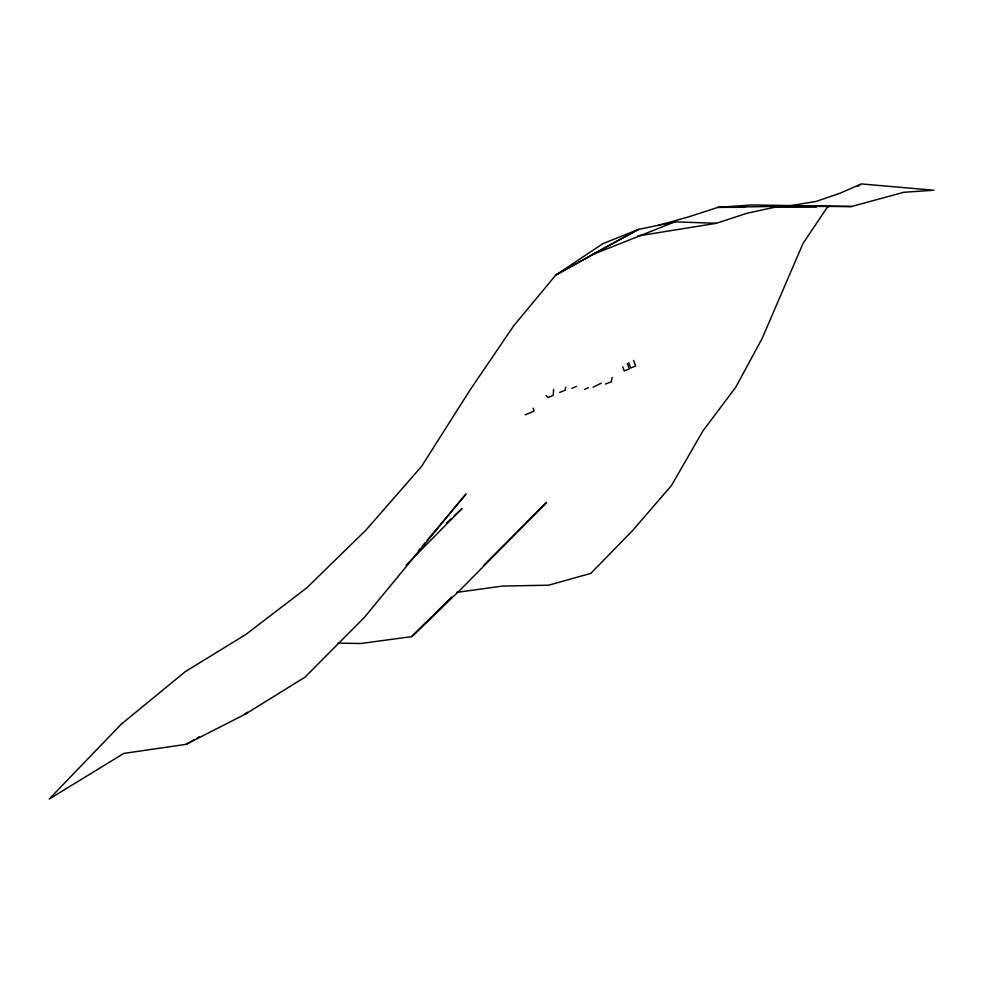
<?xml version="1.0" encoding="UTF-8"?>
<svg xmlns="http://www.w3.org/2000/svg" width="983" height="983" viewBox="0 0 983 983"><rect width="100%" height="100%" fill="white"/><g stroke="black" fill="none" stroke-linecap="round" stroke-linejoin="round"><path stroke-width="1.47" d="M553.576 389.415L553.257 395.326L548.072 397.525L546.093 395.547M565.643 387.167L565.299 390.14L559.72 392.438M612.139 377.46L611.279 381.748L605.479 384.083M418.303 550.812L420.257 548.489M422.199 546.179L425.123 542.69M427.077 540.367L466.04 493.97L364.472 617.299L304.902 677.25L244.927 714.371L186.057 744.352L123.797 753.408L49.15 799.081L121.265 724.188L185.418 671.549L245.885 634.453L306.831 587.785L366.168 529.886L421.609 466.311L469.972 390.116L513.691 325.84L555.788 275.068L602.776 243.723L638.336 229.432L675.002 221.839L716.312 223.313L747.35 213.139L779.003 206.332L851.536 206.504L903.77 192.287L933.85 190.247L861.305 183.919L840.121 193.184L816.025 201.454L788.391 206.049M406.028 565.286L461.998 508.592L454.171 515.903M431.205 617.349L411.754 636.628L360.884 643.496L337.955 643.115M434.449 614.142L451.738 597.013M484.152 564.881L546.622 502.374L461.408 588.743L411.754 636.628L436.317 612.409M438.443 610.308L451.258 597.676M446.331 523.202L450.804 519.024M247.2 712.343L244.927 714.371L247.261 712.429M829.443 206.025L826.998 207.72L802.976 243.551L762.157 338.41L735.751 387.228L702.784 431.156L671.426 485.577L632.61 530.525L590.795 573.396L548.625 585.204L502.632 586.052L456.604 592.417M857.631 186.475L860.088 184.779M588.448 387.646L584.615 389.391M186.057 744.352L193.958 739.843M196.588 738.344L199.23 736.832M595.243 253.061L555.788 275.068L638.336 229.432L591.287 255.088L675.002 221.839M576.517 386.368L571.909 388.359M593.142 387.204L601.264 383.186M525.315 414.826L534.138 411.041L533.081 408.166M658.045 225.439L688.542 216.911L717.922 207.376L751.221 204.968L851.536 206.504M637.856 235.969L716.312 223.313M779.003 206.332L717.922 207.376L745.139 207.278M770.856 207.192L816.234 207.032M627.289 363.513L629.243 368.908L624.254 370.972L622.718 366.757M633.593 360.38L635.608 365.971L630.668 368.023L628.727 362.653"/></g></svg>
